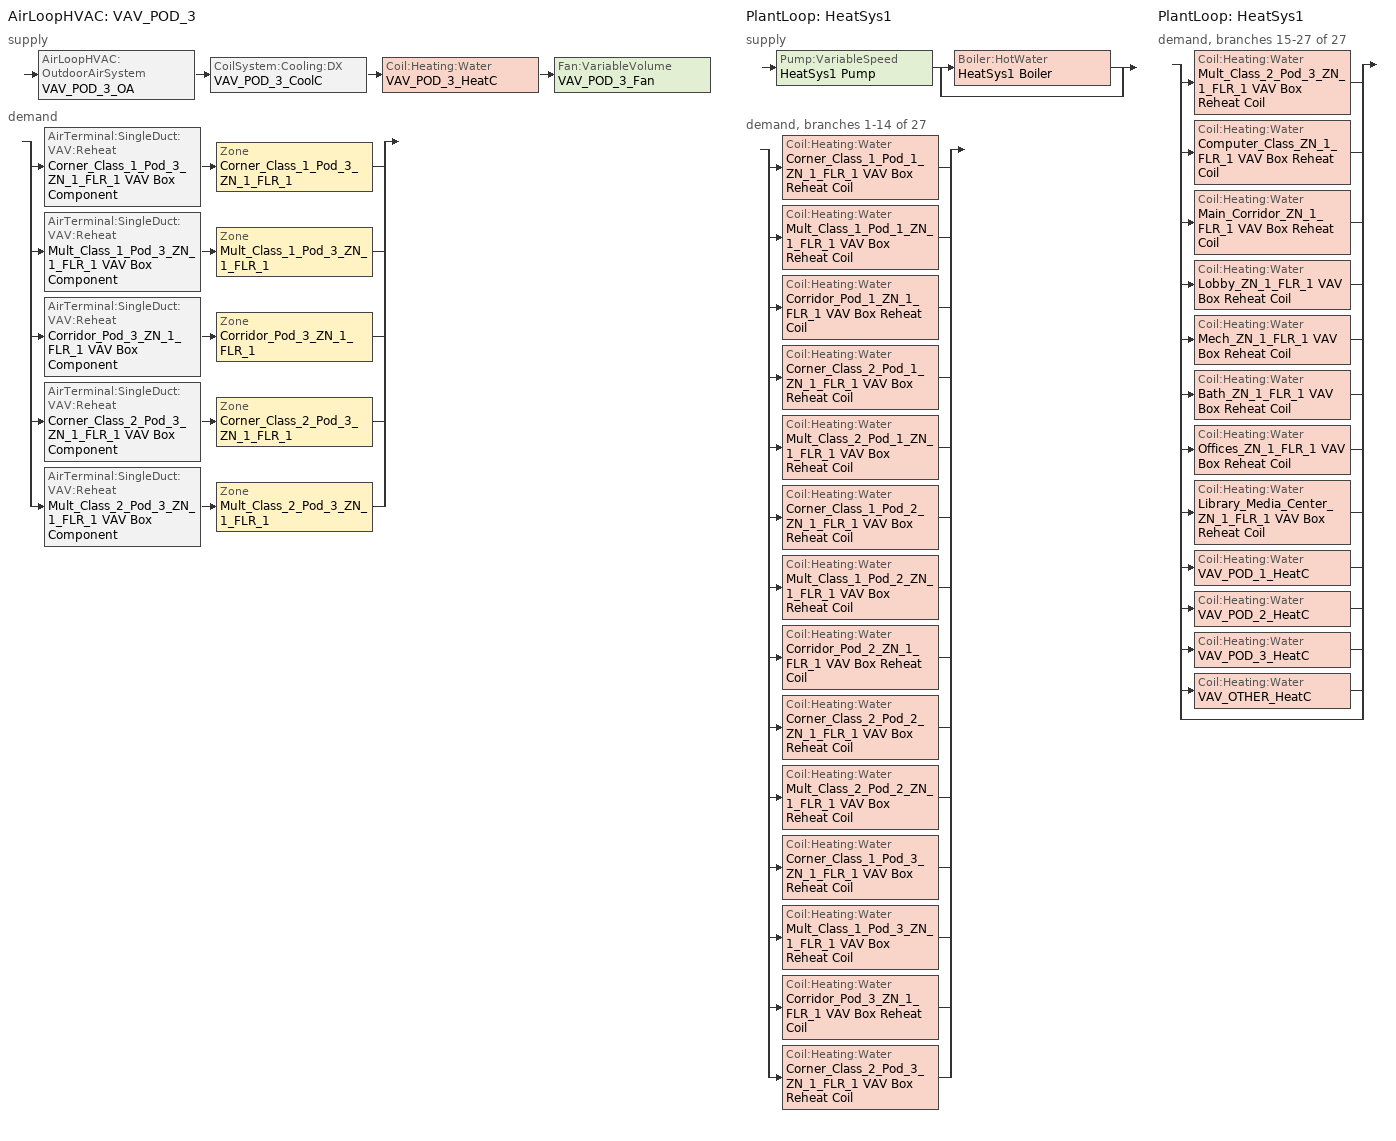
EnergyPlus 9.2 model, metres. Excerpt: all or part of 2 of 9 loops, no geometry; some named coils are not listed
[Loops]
AirLoopHVAC 'VAV_POD_3'
 supply: AirLoopHVAC:OutdoorAirSystem 'VAV_POD_3_OA' > CoilSystem:Cooling:DX 'VAV_POD_3_CoolC' > Coil:Heating:Water 'VAV_POD_3_HeatC' > Fan:VariableVolume 'VAV_POD_3_Fan'
 demand: split
  | AirTerminal:SingleDuct:VAV:Reheat 'Corner_Class_1_Pod_3_ZN_1_FLR_1 VAV Box Component' > Zone 'Corner_Class_1_Pod_3_ZN_1_FLR_1'
  | AirTerminal:SingleDuct:VAV:Reheat 'Mult_Class_1_Pod_3_ZN_1_FLR_1 VAV Box Component' > Zone 'Mult_Class_1_Pod_3_ZN_1_FLR_1'
  | AirTerminal:SingleDuct:VAV:Reheat 'Corridor_Pod_3_ZN_1_FLR_1 VAV Box Component' > Zone 'Corridor_Pod_3_ZN_1_FLR_1'
  | AirTerminal:SingleDuct:VAV:Reheat 'Corner_Class_2_Pod_3_ZN_1_FLR_1 VAV Box Component' > Zone 'Corner_Class_2_Pod_3_ZN_1_FLR_1'
  | AirTerminal:SingleDuct:VAV:Reheat 'Mult_Class_2_Pod_3_ZN_1_FLR_1 VAV Box Component' > Zone 'Mult_Class_2_Pod_3_ZN_1_FLR_1'
PlantLoop 'HeatSys1'
 supply: Pump:VariableSpeed 'HeatSys1 Pump' > split
  | Boiler:HotWater 'HeatSys1 Boiler'
  | bypass
 demand, branches 1-14 of 27: split
  | Coil:Heating:Water 'Corner_Class_1_Pod_1_ZN_1_FLR_1 VAV Box Reheat Coil'
  | Coil:Heating:Water 'Mult_Class_1_Pod_1_ZN_1_FLR_1 VAV Box Reheat Coil'
  | Coil:Heating:Water 'Corridor_Pod_1_ZN_1_FLR_1 VAV Box Reheat Coil'
  | Coil:Heating:Water 'Corner_Class_2_Pod_1_ZN_1_FLR_1 VAV Box Reheat Coil'
  | Coil:Heating:Water 'Mult_Class_2_Pod_1_ZN_1_FLR_1 VAV Box Reheat Coil'
  | Coil:Heating:Water 'Corner_Class_1_Pod_2_ZN_1_FLR_1 VAV Box Reheat Coil'
  | Coil:Heating:Water 'Mult_Class_1_Pod_2_ZN_1_FLR_1 VAV Box Reheat Coil'
  | Coil:Heating:Water 'Corridor_Pod_2_ZN_1_FLR_1 VAV Box Reheat Coil'
  | Coil:Heating:Water 'Corner_Class_2_Pod_2_ZN_1_FLR_1 VAV Box Reheat Coil'
  | Coil:Heating:Water 'Mult_Class_2_Pod_2_ZN_1_FLR_1 VAV Box Reheat Coil'
  | Coil:Heating:Water 'Corner_Class_1_Pod_3_ZN_1_FLR_1 VAV Box Reheat Coil'
  | Coil:Heating:Water 'Mult_Class_1_Pod_3_ZN_1_FLR_1 VAV Box Reheat Coil'
  | Coil:Heating:Water 'Corridor_Pod_3_ZN_1_FLR_1 VAV Box Reheat Coil'
  | Coil:Heating:Water 'Corner_Class_2_Pod_3_ZN_1_FLR_1 VAV Box Reheat Coil'
PlantLoop 'HeatSys1'
 demand, branches 15-27 of 27: split
  | Coil:Heating:Water 'Mult_Class_2_Pod_3_ZN_1_FLR_1 VAV Box Reheat Coil'
  | Coil:Heating:Water 'Computer_Class_ZN_1_FLR_1 VAV Box Reheat Coil'
  | Coil:Heating:Water 'Main_Corridor_ZN_1_FLR_1 VAV Box Reheat Coil'
  | Coil:Heating:Water 'Lobby_ZN_1_FLR_1 VAV Box Reheat Coil'
  | Coil:Heating:Water 'Mech_ZN_1_FLR_1 VAV Box Reheat Coil'
  | Coil:Heating:Water 'Bath_ZN_1_FLR_1 VAV Box Reheat Coil'
  | Coil:Heating:Water 'Offices_ZN_1_FLR_1 VAV Box Reheat Coil'
  | Coil:Heating:Water 'Library_Media_Center_ZN_1_FLR_1 VAV Box Reheat Coil'
  | Coil:Heating:Water 'VAV_POD_1_HeatC'
  | Coil:Heating:Water 'VAV_POD_2_HeatC'
  | Coil:Heating:Water 'VAV_POD_3_HeatC'
  | Coil:Heating:Water 'VAV_OTHER_HeatC'
  | bypass
[DesignSpecification:OutdoorAir]
Name | Outdoor Air Method | Outdoor Air Flow per Person | Outdoor Air Flow per Zone Floor Area
SZ DSOA Corner_Class_1_Pod_3_ZN_1_FLR_1; SZ DSOA Corner_Class_2_Pod_3_ZN_1_FLR_1; SZ DSOA Mult_Class_1_Pod_3_ZN_1_FLR_1; SZ DSOA Mult_Class_2_Pod_3_ZN_1_FLR_1 | Flow/Person | 0.008
SZ DSOA Corridor_Pod_3_ZN_1_FLR_1 | Flow/Area |  | 0.0005
[Sizing:Zone] Zone Cooling Design Supply Air Temperature Input Method=SupplyAirTemperature; Zone Cooling Design Supply Air Temperature=12.8; Zone Heating Design Supply Air Temperature Input Method=SupplyAirTemperature; Zone Heating Design Supply Air Temperature=50; Zone Cooling Design Supply Air Humidity Ratio=0.0085; Zone Heating Design Supply Air Humidity Ratio=0.008; Cooling Design Air Flow Method=DesignDay; Heating Design Air Flow Method=DesignDay
Name | Design Specification Outdoor Air Object
Corner_Class_1_Pod_3_ZN_1_FLR_1 | SZ DSOA Corner_Class_1_Pod_3_ZN_1_FLR_1
Corner_Class_2_Pod_3_ZN_1_FLR_1 | SZ DSOA Corner_Class_2_Pod_3_ZN_1_FLR_1
Corridor_Pod_3_ZN_1_FLR_1 | SZ DSOA Corridor_Pod_3_ZN_1_FLR_1
Mult_Class_1_Pod_3_ZN_1_FLR_1 | SZ DSOA Mult_Class_1_Pod_3_ZN_1_FLR_1
Mult_Class_2_Pod_3_ZN_1_FLR_1 | SZ DSOA Mult_Class_2_Pod_3_ZN_1_FLR_1
[Sizing:System]
VAV_POD_3: Type of Load to Size On=Sensible; Design Outdoor Air Flow Rate=AUTOSIZE; Central Heating Maximum System Air Flow Ratio=0.3; Preheat Design Temperature=7; Preheat Design Humidity Ratio=0.008; Precool Design Temperature=12.8; Precool Design Humidity Ratio=0.008; Central Cooling Design Supply Air Temperature=12.8; Central Heating Design Supply Air Temperature=16.7; Type of Zone Sum to Use=NonCoincident; 100 Outdoor Air in Cooling=No; 100 Outdoor Air in Heating=No; Central Cooling Design Supply Air Humidity Ratio=0.0085; Central Heating Design Supply Air Humidity Ratio=0.008; Cooling Supply Air Flow Rate Method=DesignDay; Heating Supply Air Flow Rate Method=DesignDay; System Outdoor Air Method=ZoneSum; Zone Maximum Outdoor Air Fraction=1; Cooling Design Capacity Method=CoolingDesignCapacity; Cooling Design Capacity=autosize; Heating Design Capacity Method=HeatingDesignCapacity; Heating Design Capacity=autosize; Central Cooling Capacity Control Method=OnOff
[Sizing:Plant]
HeatSys1: Loop Type=Heating; Design Loop Exit Temperature=82.2; Loop Design Temperature Difference=11.1
[ZoneControl:Thermostat] Control Type Schedule=Dual Zone Control Type Sched
Name | Zone or ZoneList | Control 1
Corner_Class_1_Pod_3_ZN_1_FLR_1 Thermostat | Corner_Class_1_Pod_3_ZN_1_FLR_1 | Corner_Class_1_Pod_3_ZN_1_FLR_1 DualSPSched
Corner_Class_2_Pod_3_ZN_1_FLR_1 Thermostat | Corner_Class_2_Pod_3_ZN_1_FLR_1 | Corner_Class_2_Pod_3_ZN_1_FLR_1 DualSPSched
Corridor_Pod_3_ZN_1_FLR_1 Thermostat | Corridor_Pod_3_ZN_1_FLR_1 | Corridor_Pod_3_ZN_1_FLR_1 DualSPSched
Mult_Class_1_Pod_3_ZN_1_FLR_1 Thermostat | Mult_Class_1_Pod_3_ZN_1_FLR_1 | Mult_Class_1_Pod_3_ZN_1_FLR_1 DualSPSched
Mult_Class_2_Pod_3_ZN_1_FLR_1 Thermostat | Mult_Class_2_Pod_3_ZN_1_FLR_1 | Mult_Class_2_Pod_3_ZN_1_FLR_1 DualSPSched
[ThermostatSetpoint:DualSetpoint]
Name | Heating Setpoint Temperature Schedule | Cooling Setpoint Temperature Schedule
Corner_Class_1_Pod_3_ZN_1_FLR_1 DualSPSched; Corner_Class_2_Pod_3_ZN_1_FLR_1 DualSPSched; Mult_Class_1_Pod_3_ZN_1_FLR_1 DualSPSched; Mult_Class_2_Pod_3_ZN_1_FLR_1 DualSPSched | HTGSETP_SCH | CLGSETP_SCH
Corridor_Pod_3_ZN_1_FLR_1 DualSPSched | HTGSETP_SCH_BathCorrMechKitchen | CLGSETP_SCH_BathCorrMechKitchen
[AirTerminal:SingleDuct:VAV:Reheat] Availability Schedule=ALWAYS_ON; Maximum Air Flow Rate=AUTOSIZE; Zone Minimum Air Flow Input Method=Constant; Constant Minimum Air Flow Fraction=0.3; Maximum Hot Water or Steam Flow Rate=AUTOSIZE; Minimum Hot Water or Steam Flow Rate=0; Convergence Tolerance=0.001; Damper Heating Action=NORMAL
Name | Reheat Coil
Corner_Class_1_Pod_3_ZN_1_FLR_1 VAV Box Component | Corner_Class_1_Pod_3_ZN_1_FLR_1 VAV Box Reheat Coil
Corner_Class_2_Pod_3_ZN_1_FLR_1 VAV Box Component | Corner_Class_2_Pod_3_ZN_1_FLR_1 VAV Box Reheat Coil
Corridor_Pod_3_ZN_1_FLR_1 VAV Box Component | Corridor_Pod_3_ZN_1_FLR_1 VAV Box Reheat Coil
Mult_Class_1_Pod_3_ZN_1_FLR_1 VAV Box Component | Mult_Class_1_Pod_3_ZN_1_FLR_1 VAV Box Reheat Coil
Mult_Class_2_Pod_3_ZN_1_FLR_1 VAV Box Component | Mult_Class_2_Pod_3_ZN_1_FLR_1 VAV Box Reheat Coil
[Zone equipment]
Corner_Class_1_Pod_3_ZN_1_FLR_1: Corner_Class_1_Pod_3_ZN_1_FLR_1 VAV Box Component
Corner_Class_2_Pod_3_ZN_1_FLR_1: Corner_Class_2_Pod_3_ZN_1_FLR_1 VAV Box Component
Corridor_Pod_3_ZN_1_FLR_1: Corridor_Pod_3_ZN_1_FLR_1 VAV Box Component
Mult_Class_1_Pod_3_ZN_1_FLR_1: Mult_Class_1_Pod_3_ZN_1_FLR_1 VAV Box Component
Mult_Class_2_Pod_3_ZN_1_FLR_1: Mult_Class_2_Pod_3_ZN_1_FLR_1 VAV Box Component
[Fan:VariableVolume]
VAV_POD_3_Fan: Availability Schedule=HVACOperationSchd; Fan Total Efficiency=0.58175; Pressure Rise=1109.648; Maximum Flow Rate=AUTOSIZE; Fan Power Minimum Flow Rate Input Method=FixedFlowRate; Fan Power Minimum Air Flow Rate=0; Motor Efficiency=0.895; Motor In Airstream Fraction=1; Fan Power Coefficient 1=0.0407599; Fan Power Coefficient 2=0.088045; Fan Power Coefficient 3=-0.0729261; Fan Power Coefficient 4=0.94374; Fan Power Coefficient 5=0; EndUse Subcategory=Fan Energy
[Coil:Cooling:DX:TwoSpeed]
VAV_POD_3_CoolC DXCoil: Availability Schedule=ALWAYS_ON; High Speed Gross Rated Total Cooling Capacity=AUTOSIZE; High Speed Rated Sensible Heat Ratio=AUTOSIZE; High Speed Gross Rated Cooling COP=3.23372; High Speed Rated Air Flow Rate=AUTOSIZE; Total Cooling Capacity Function of Temperature Curve=Measured_CoolCStandard10Ton_CapFT; Total Cooling Capacity Function of Flow Fraction Curve=Measured_CoolCStandard10Ton_CapFF; Energy Input Ratio Function of Temperature Curve=Measured_CoolCStandard10Ton_EIRFT; Energy Input Ratio Function of Flow Fraction Curve=Measured_CoolCStandard10Ton_EIRFFF; Part Load Fraction Correlation Curve=No_PLR_Degredation; Low Speed Gross Rated Total Cooling Capacity=AUTOSIZE; Low Speed Gross Rated Sensible Heat Ratio=AUTOSIZE; Low Speed Gross Rated Cooling COP=3.28187; Low Speed Rated Air Flow Rate=AUTOSIZE; Low Speed Total Cooling Capacity Function of Temperature Curve=Measured_LowSpeedCoolCapLSFT; Low Speed Energy Input Ratio Function of Temperature Curve=Measured_LowSpeedCoolEIRLSFT
[Coil:Heating:Water] Availability Schedule=ALWAYS_ON; UFactor Times Area Value=AUTOSIZE; Maximum Water Flow Rate=AUTOSIZE; Performance Input Method=UFactorTimesAreaAndDesignWaterFlowRate; Rated Capacity=AUTOSIZE; Rated Inlet Water Temperature=82.2; Rated Inlet Air Temperature=16.6; Rated Outlet Water Temperature=71.1; Rated Outlet Air Temperature=32.2
Bath_ZN_1_FLR_1 VAV Box Reheat Coil; Computer_Class_ZN_1_FLR_1 VAV Box Reheat Coil; Corner_Class_1_Pod_1_ZN_1_FLR_1 VAV Box Reheat Coil; Corner_Class_1_Pod_2_ZN_1_FLR_1 VAV Box Reheat Coil; Corner_Class_1_Pod_3_ZN_1_FLR_1 VAV Box Reheat Coil; Corner_Class_2_Pod_1_ZN_1_FLR_1 VAV Box Reheat Coil; Corner_Class_2_Pod_2_ZN_1_FLR_1 VAV Box Reheat Coil; Corner_Class_2_Pod_3_ZN_1_FLR_1 VAV Box Reheat Coil; Corridor_Pod_1_ZN_1_FLR_1 VAV Box Reheat Coil; Corridor_Pod_2_ZN_1_FLR_1 VAV Box Reheat Coil; Corridor_Pod_3_ZN_1_FLR_1 VAV Box Reheat Coil; Library_Media_Center_ZN_1_FLR_1 VAV Box Reheat Coil; Lobby_ZN_1_FLR_1 VAV Box Reheat Coil; Main_Corridor_ZN_1_FLR_1 VAV Box Reheat Coil; Mech_ZN_1_FLR_1 VAV Box Reheat Coil; Mult_Class_1_Pod_1_ZN_1_FLR_1 VAV Box Reheat Coil; Mult_Class_1_Pod_2_ZN_1_FLR_1 VAV Box Reheat Coil; Mult_Class_1_Pod_3_ZN_1_FLR_1 VAV Box Reheat Coil; Mult_Class_2_Pod_1_ZN_1_FLR_1 VAV Box Reheat Coil; Mult_Class_2_Pod_2_ZN_1_FLR_1 VAV Box Reheat Coil; Mult_Class_2_Pod_3_ZN_1_FLR_1 VAV Box Reheat Coil; Offices_ZN_1_FLR_1 VAV Box Reheat Coil; VAV_POD_3_HeatC
[CoilSystem:Cooling:DX]
VAV_POD_3_CoolC: Availability Schedule=ALWAYS_ON; Cooling Coil=VAV_POD_3_CoolC DXCoil
[Controller:WaterCoil]
VAV_POD_3_HeatC_Controller: Control Variable=Temperature; Action=Normal; Actuator Variable=Flow; Controller Convergence Tolerance=0.0001; Maximum Actuated Flow=AUTOSIZE; Minimum Actuated Flow=0
[Controller:OutdoorAir]
VAV_POD_3_OA_Controller: Minimum Outdoor Air Flow Rate=AUTOSIZE; Maximum Outdoor Air Flow Rate=AUTOSIZE; Economizer Control Type=DifferentialDryBulb; Economizer Control Action Type=ModulateFlow; Economizer Maximum Limit DryBulb Temperature=28; Economizer Maximum Limit Enthalpy=64000; Economizer Minimum Limit DryBulb Temperature=-100; Lockout Type=NoLockout; Minimum Limit Type=FixedMinimum; Minimum Outdoor Air Schedule=MinOA_Sched
[AirLoopHVAC]
VAV_POD_3: Design Supply Air Flow Rate=AUTOSIZE
[Pump:VariableSpeed]
HeatSys1 Pump: Design Maximum Flow Rate=AUTOSIZE; Design Pump Head=179352; Design Power Consumption=AUTOSIZE; Motor Efficiency=0.9; Fraction of Motor Inefficiencies to Fluid Stream=0; Coefficient 1 of the Part Load Performance Curve=0; Coefficient 2 of the Part Load Performance Curve=1; Coefficient 3 of the Part Load Performance Curve=0; Coefficient 4 of the Part Load Performance Curve=0; Design Minimum Flow Rate=0; Pump Control Type=Intermittent
[Boiler:HotWater]
HeatSys1 Boiler: Fuel Type=NATURALGAS; Nominal Capacity=AUTOSIZE; Nominal Thermal Efficiency=0.75; Efficiency Curve Temperature Evaluation Variable=LeavingBoiler; Design Water Flow Rate=AUTOSIZE; Minimum Part Load Ratio=0; Maximum Part Load Ratio=1.2; Optimum Part Load Ratio=1; Water Outlet Upper Temperature Limit=95; Boiler Flow Mode=LeavingSetpointModulated; Parasitic Electric Load=0; Sizing Factor=1
[PlantLoop]
HeatSys1: Fluid Type=Water; Plant Equipment Operation Scheme=HeatSys1 Loop Operation Scheme List; Maximum Loop Temperature=100; Minimum Loop Temperature=10; Maximum Loop Flow Rate=AUTOSIZE; Minimum Loop Flow Rate=0; Plant Loop Volume=AUTOSIZE; Load Distribution Scheme=Optimal
[PlantEquipmentList]
HeatSys1 Equipment List: HeatSys1 Boiler
[PlantEquipmentOperation:HeatingLoad]
HeatSys1 Operation Scheme: Load Range 1 Lower Limit=0; Load Range 1 Upper Limit=1000000000000000; Range 1 Equipment List=HeatSys1 Equipment List
[PlantEquipmentOperationSchemes]
HeatSys1 Loop Operation Scheme List: Control Scheme 1=HeatSys1 Operation Scheme; Control Scheme 1 Schedule=PlantOnSched
[SetpointManager:Scheduled] Control Variable=Temperature
Name | Schedule | Setpoint Node or NodeList
VAV_POD_3 SAT setpoint | Seasonal-Reset-Supply-Air-Temp-Sch | VAV_POD_3 Supply Equipment Outlet Node
HeatSys1 Boiler Setpoint Manager | HW-Loop-Temp-Schedule | HeatSys1 Supply Equipment Outlet Node
HeatSys1 Loop Setpoint Manager | HW-Loop-Temp-Schedule | HeatSys1 Supply Outlet Node
[SetpointManager:MixedAir] Control Variable=Temperature
Name | Setpoint Node or NodeList
VAV_POD_3_CoolC SAT Manager | VAV_POD_3_CoolC-VAV_POD_3_HeatCNode
VAV_POD_3_HeatC SAT Manager | VAV_POD_3_HeatC-VAV_POD_3_FanNode
VAV_POD_3_OAMixed Air Temp Manager | VAV_POD_3_OA-VAV_POD_3_CoolCNode
[Schedule:Compact]
ALWAYS_ON; PlantOnSched: Through: 12/31, For: AllDays, Until: 24:00, 1
CLGSETP_SCH: Through: 6/30, For: SummerDesignDay, Until: 24:00, 24, For: WeekEnds Holidays WinterDesignDay, Until: 24:00, 27, For: AllOtherDays, Until: 06:00, 27, Until: 21:00, 24, Until: 24:00, 27, Through: 9/1, For: SummerDesignDay, Until: 24:00, 24, For: WeekEnds Holidays WinterDesignDay, Until: 24:00, 27, For: AllOtherDays, Until: 07:00, 27, Until: 18:00, 24, Until: 24:00, 27, Through: 12/31, For: SummerDesignDay, Until: 24:00, 24, For: WeekEnds Holidays WinterDesignDay, Until: 24:00, 27, For: AllOtherDays, Until: 06:00, 27, Until: 21:00, 24, Until: 24:00, 27
CLGSETP_SCH_BathCorrMechKitchen: Through: 12/31, For: SummerDesignDay, Until: 06:00, 27, Until: 21:00, 24, Until: 24:00, 27, For: AllOtherDays, Until: 24:00, 27
HTGSETP_SCH: Through: 6/30, For: WinterDesignDay, Until: 24:00, 21, For: WeekEnds Holidays SummerDesignDay, Until: 24:00, 16, For: AllOtherDays, Until: 06:00, 16, Until: 21:00, 21, Until: 24:00, 16, Through: 9/1, For: WinterDesignDay, Until: 24:00, 21, For: WeekEnds Holidays SummerDesignDay, Until: 24:00, 16, For: AllOtherDays, Until: 07:00, 16, Until: 18:00, 21, Until: 24:00, 16, Through: 12/31, For: WinterDesignDay, Until: 24:00, 21, For: WeekEnds Holidays SummerDesignDay, Until: 24:00, 16, For: AllOtherDays, Until: 06:00, 16, Until: 21:00, 21, Until: 24:00, 16
HTGSETP_SCH_BathCorrMechKitchen: Through: 12/31, For: WinterDesignDay, Until: 06:00, 16, Until: 21:00, 21, Until: 24:00, 16, For: AllOtherDays, Until: 24:00, 16
HVACOperationSchd; MinOA_Sched: Through: 12/31, For: Weekdays SummerDesignDay, Until: 06:00, 0, Until: 21:00, 1, Until: 24:00, 0, For: AllOtherDays, Until: 24:00, 0
Seasonal-Reset-Supply-Air-Temp-Sch: Through: 12/31, For: AllDays, Until: 24:00, 12.8
Dual Zone Control Type Sched: Through: 12/31, For: AllDays, Until: 24:00, 4
HW-Loop-Temp-Schedule: Through: 12/31, For: AllDays, Until: 24:00, 67
[Curve:Quadratic] Coefficient3 x2=0
Name | Coefficient1 Constant | Coefficient2 x | Minimum Value of x | Maximum Value of x
Measured_CoolCStandard10Ton_CapFF | 0.7685 | 0.2315 | 0.776 | 1.197
Measured_CoolCStandard10Ton_EIRFFF | 1.192 | -0.1917 | 0.776 | 1.197
No_PLR_Degredation | 1 | 0 | 0 | 1
[Curve:Biquadratic] Minimum Value of x=11.1; Maximum Value of x=29.4; Minimum Value of y=10; Maximum Value of y=50.3
Name | Coefficient1 Constant | Coefficient2 x | Coefficient3 x2 | Coefficient4 y | Coefficient5 y2 | Coefficient6 xy
Measured_LowSpeedCoolCapLSFT | 0.4136 | 0.03105 | 0 | 0.006952 | -0.0002128 | 0
Measured_CoolCStandard10Ton_CapFT | 0.52357 | 0.03478 | 0 | -0.001915 | -0.00010838 | 0
Measured_LowSpeedCoolEIRLSFT | 1.1389 | -0.04518 | 0.0014298 | 0.006044 | 0.0006745 | -0.0012325
Measured_CoolCStandard10Ton_EIRFT | 0.9847 | -0.04285 | 0.0013562 | 0.009934 | 0.0006398 | -0.001169
